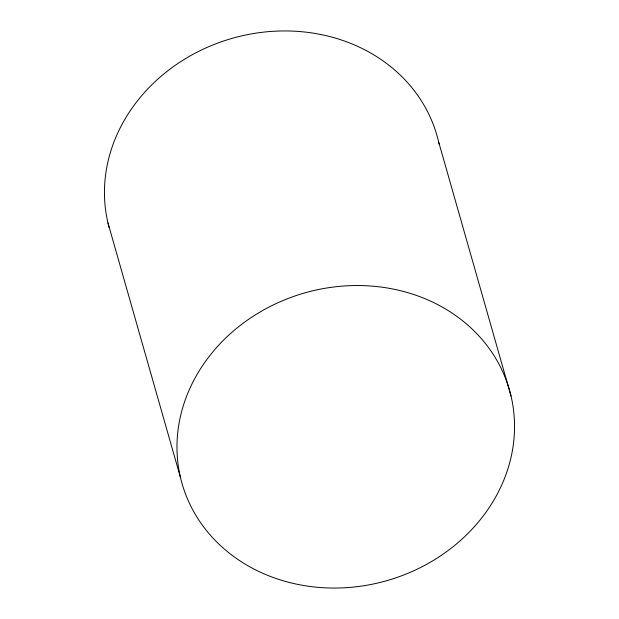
<?xml version="1.0" encoding="UTF-8"?>
<svg xmlns="http://www.w3.org/2000/svg" width="619" height="619" viewBox="0 0 619 619"><rect width="100%" height="100%" fill="white"/><g stroke="black" fill="none" stroke-linecap="round" stroke-linejoin="round"><path stroke-width="0.93" d="M438.507 141.434L511.023 396.021A170.256 149.62 -15.9 0 1 292.849 583.33A170.256 149.62 -15.9 0 1 233.402 331.026A170.256 149.62 -15.9 0 1 511.023 396.021M107.977 222.979L180.493 477.566M109.145 227.575A170.256 149.62 -15.9 0 1 237.874 36.8A170.256 149.62 -15.9 0 1 439.126 144.212"/></g></svg>
